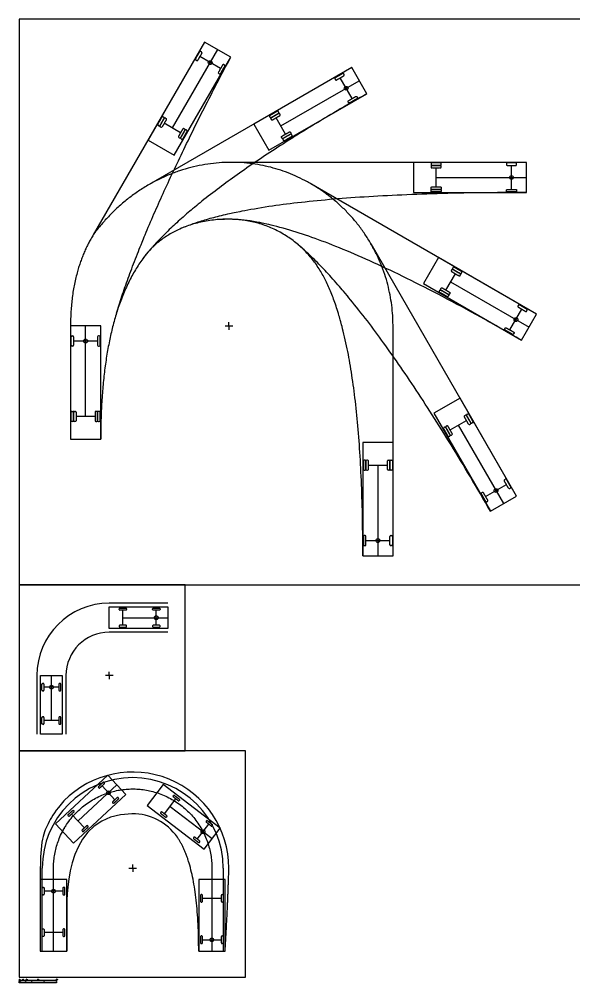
# Model space of a CAD drawing. Header units: millimetres. Extents: x 0.1 to 91.5, y -0.3 to 77.5.
# Drawn here: x 0.1 to 44.9, y -0.3 to 77.5 of the extents above; entities that cross this region are included whole.
import ezdxf

# ---------------------------------------------------------------- set-up
doc = ezdxf.new("R2010")
doc.units = ezdxf.units.MM
for name, color, linetype, true_color in [('AG-DETAIL-DIAGRAM', 7, 'Continuous', 0xccff66), ('AG-DIAGRAM', 7, 'Continuous', 0xfecc66), ('AG-LAYOUT', 7, 'Continuous', 0x66ccff), ('AG-TRANSPORT', 7, 'Continuous', 0x66ffcc), ('N-SYMB', 7, 'Continuous', 0x800040), ('X-VPRT', 6, 'Continuous', 0xff00ff)]:
    doc.layers.add(name, color=color, linetype=linetype, true_color=true_color)

msp = doc.modelspace()

# ---------------------------------------------------------------- linework, layer by layer
at = {"layer": 'AG-DETAIL-DIAGRAM'}
for points in [[(1.919, 2.207), (1.919, 8.925)], [(16.55, 8.925), (16.55, 2.207)]]:
    msp.add_lwpolyline(points, dxfattribs=at)
msp.add_arc((9.234, 8.925), 7.315, 0, 180, dxfattribs=at)
at = {"layer": 'AG-DIAGRAM'}
for p, q in [((26.93, 73.62), (10.382, 64.065)), ((41.065, 65.965), (17.011, 65.965)), ((41.868, 53.701), (23.64, 64.225)), ((40.258, 38.994), (28.493, 59.372))]:
    msp.add_line(p, q, dxfattribs=at)
for points in [[(15.045, 75.689), (6.05, 60.109)], [(12.078, 30.342), (7.338, 30.342)], [(12.078, 27.992), (7.338, 27.992)], [(1.488, 24.492), (1.488, 19.752)], [(3.838, 24.492), (3.838, 19.752)]]:
    msp.add_lwpolyline(points, dxfattribs=at)
for radius in [5.85, 3.5]:
    msp.add_arc((7.338, 24.492), radius, 90, 180, dxfattribs=at)
for points in [[(7.919, 53.767), (10.224, 61.403), (17.157, 74.47)], [(28.149, 71.508), (15.204, 64.183), (10.634, 58.895)], [(41.065, 63.526), (20.173, 63.526), (13.257, 60.669)], [(40.649, 51.589), (22.781, 61.905), (16.26, 61.335)], [(38.147, 37.775), (28.742, 54.065), (22.614, 59.3)], [(10.634, 58.895), (10.317, 58.527), (10.04, 58.17)]]:
    msp.add_open_spline(points, degree=2, dxfattribs=at)
msp.add_rational_spline([(2.834, 2.207), (2.834, 8.462), (2.834, 8.925), (2.834, 15.325), (9.234, 15.325), (15.634, 15.325), (15.634, 8.925), (15.634, 6.029), (15.634, 2.203)], [1, 1, 1, 0.707106781187, 1, 0.707106781187, 1, 1, 1], degree=2, knots=[0, 0, 0, 3.038573, 3.038573, 36.021173, 36.021173, 69.003773, 69.003773, 88.003773, 88.003773, 88.003773], dxfattribs=at)
at = {"layer": 'AG-LAYOUT'}
for p, q in [((16.706, 52.742), (17.316, 52.742)), ((7.643, 24.492), (7.033, 24.492)), ((1.919, 8.925), (1.919, 8.947)), ((8.929, 8.925), (9.539, 8.925))]:
    msp.add_line(p, q, dxfattribs=at)
for points in [[(17.011, 52.742), (17.011, 53.047)], [(4.209, 52.742), (4.209, 43.598)], [(17.011, 52.742), (17.011, 52.437)], [(7.338, 24.492), (7.338, 24.797)], [(7.338, 24.492), (7.338, 24.188)], [(1.767, 8.925), (1.767, 2.207)], [(9.234, 8.925), (9.234, 9.229)], [(9.234, 8.925), (9.234, 8.62)], [(3.901, 5.524), (3.901, 2.207)], [(14.567, 3.133), (14.567, 2.207)]]:
    msp.add_lwpolyline(points, dxfattribs=at)
for radius, start, end in [(7.77, 0, 135.63739), (4.39, 34.59907, 90.76418)]:
    msp.add_arc((9.234, 8.925), radius, start, end, dxfattribs=at)
for points, weights, knots in [([(30.27, 34.177), (30.27, 43.46), (30.27, 52.742), (30.27, 62.339), (21.153, 65.337), (12.037, 68.336), (6.05, 60.109)], [1, 1, 1, 0.810065506942, 1, 0.810065552226, 0.999999909432], [0, 0, 0, 30.909278, 30.909278, 85.41761, 85.41761, 139.925929, 139.925929, 139.925929]), ([(24.494, 57.032), (22.163, 61.099), (17.482, 61.355), (12.473, 61.611), (10.04, 58.17)], [1, 0.878623708257, 1, 0.878623708257, 1], [47.899765, 47.899765, 47.899765, 76.076604, 76.076604, 104.253443, 104.253443, 104.253443])]:
    msp.add_rational_spline(points, weights, degree=2, knots=knots, dxfattribs=at)
for points, degree in [([(6.05, 60.109), (4.209, 57.105), (4.209, 52.742)], 2), ([(10.04, 58.17), (6.648, 53.514), (6.648, 43.598)], 2), ([(27.831, 34.177), (27.831, 51.211), (24.494, 57.032)], 2), ([(9.176, 13.314), (3.901, 13.314), (3.901, 7.135), (3.901, 5.524)], 3), ([(14.567, 2.207), (14.567, 8.925), (12.848, 11.417)], 2), ([(16.701, 2.207), (16.917, 5.8), (17.004, 8.925)], 2)]:
    msp.add_open_spline(points, degree=degree, dxfattribs=at)
msp.add_open_spline([(3.679, 14.357), (2.99, 13.59), (2.431, 12.65), (1.832, 11.328), (1.778, 9.696), (1.767, 8.925)], degree=3, knots=[82.411876, 82.411876, 82.411876, 82.411876, 84.641087, 86.886327, 89.647672, 89.647672, 89.647672, 89.647672], dxfattribs=at)
at = {"layer": 'AG-TRANSPORT'}
for p, q in [((12.443, 68.745), (16.101, 75.08)), ((21.205, 68.906), (27.54, 72.564)), ((26.968, 71.116), (26, 72.792)), ((21.586, 68.246), (20.823, 69.567)), ((33.75, 63.983), (33.75, 65.508)), ((39.846, 63.778), (39.846, 65.713)), ((33.75, 64.746), (41.065, 64.746)), ((34.542, 55.642), (35.305, 56.963)), ((34.923, 56.303), (41.259, 52.645)), ((39.719, 52.417), (40.687, 54.093)), ((5.429, 45.427), (5.429, 52.742)), ((35.545, 44.72), (39.202, 38.385)), ((29.051, 41.492), (29.051, 34.177)), ((8.438, 29.167), (12.078, 29.167)), ((2.663, 20.852), (2.663, 24.492)), ((4.817, 12.741), (7.961, 15.65)), ((12.253, 13.92), (15.65, 11.311)), ((2.834, 3.715), (2.834, 7.998)), ((15.634, 6.491), (15.634, 2.207))]:
    msp.add_line(p, q, dxfattribs=at)
for points in [[(10.473, 67.77), (12.585, 66.551), (17.157, 74.47), (15.045, 75.689)], [(19.011, 69.048), (20.231, 66.936), (28.149, 71.508), (26.93, 73.62)], [(31.921, 65.965), (31.921, 63.526), (41.065, 63.526), (41.065, 65.965)], [(33.949, 58.273), (32.73, 56.161), (40.649, 51.589), (41.868, 53.701)], [(4.209, 43.598), (6.648, 43.598), (6.648, 52.742), (4.209, 52.742)], [(35.686, 46.913), (33.575, 45.694), (38.147, 37.775), (40.258, 38.994)], [(30.27, 43.321), (27.831, 43.321), (27.831, 34.177), (30.27, 34.177)], [(12.078, 28.287), (7.338, 28.287), (7.338, 30.047), (12.078, 30.047)], [(3.543, 24.492), (3.543, 19.752), (1.783, 19.752), (1.783, 24.492)], [(2.986, 12.5), (4.435, 10.934), (8.685, 14.867), (7.236, 16.433)], [(11.707, 15.685), (10.408, 13.993), (15, 10.465), (16.3, 12.157)], [(1.767, 2.207), (3.901, 2.207), (3.901, 7.998), (1.767, 7.998)], [(16.701, 7.998), (14.567, 7.998), (14.567, 2.207), (16.701, 2.207)]]:
    msp.add_lwpolyline(points, close=True, dxfattribs=at)
for points in [[(16.329, 73.54), (14.653, 74.508)], [(13.104, 68.363), (11.783, 69.126)], [(6.396, 51.523), (4.461, 51.523)], [(6.191, 45.427), (4.666, 45.427)], [(34.884, 44.339), (36.205, 45.101)], [(28.288, 41.492), (29.813, 41.492)], [(37.755, 38.957), (39.431, 39.925)], [(28.083, 35.396), (30.018, 35.396)], [(8.438, 28.557), (8.438, 29.167), (8.438, 29.778)], [(11.138, 28.557), (11.138, 29.167), (11.138, 29.778)], [(3.273, 23.552), (2.663, 23.552), (2.053, 23.552)], [(3.273, 20.852), (2.663, 20.852), (2.053, 20.852)], [(7.796, 14.458), (6.76, 15.578)], [(11.789, 13.316), (12.718, 14.525)], [(5.335, 12.181), (4.299, 13.301)], [(14.447, 11.273), (15.377, 12.483)], [(3.597, 7.068), (2.071, 7.068)], [(14.871, 6.491), (16.397, 6.491)], [(3.597, 3.715), (2.071, 3.715)], [(14.871, 3.138), (16.397, 3.138)]]:
    msp.add_lwpolyline(points, dxfattribs=at)
for centre in [(15.491, 74.024), (26.484, 71.954), (39.846, 64.746), (40.203, 53.255), (5.429, 51.523), (38.593, 39.441), (29.051, 35.396), (11.138, 29.167), (2.663, 23.552), (7.278, 15.018), (14.912, 11.878), (2.834, 7.068), (15.634, 3.138)]:
    msp.add_circle(centre, 0.152, dxfattribs=at)
for centre, radius, start, end in [((14.706, 74.872), 0.0683, 60, 150), ((14.765, 74.837), 0.0683, 330, 60), ((14.364, 74.28), 0.0683, 150, 240), ((14.424, 74.246), 0.0683, 240, 330), ((16.218, 73.21), 0.0683, 150, 240), ((16.559, 73.802), 0.0683, 60, 150), ((16.618, 73.767), 0.0683, 330, 60), ((16.277, 73.176), 0.0683, 240, 330), ((11.658, 69.592), 0.0683, 60, 150), ((11.717, 69.558), 0.0683, 330, 60), ((11.835, 69.49), 0.0683, 60, 150), ((11.894, 69.456), 0.0683, 330, 60), ((11.316, 69.001), 0.0683, 150, 240), ((11.376, 68.967), 0.0683, 240, 330), ((11.494, 68.898), 0.0683, 150, 240), ((11.553, 68.864), 0.0683, 240, 330), ((13.334, 68.625), 0.0683, 60, 150), ((13.393, 68.591), 0.0683, 330, 60), ((13.511, 68.522), 0.0683, 60, 150), ((13.57, 68.488), 0.0683, 330, 60), ((12.992, 68.033), 0.0683, 150, 240), ((13.052, 67.999), 0.0683, 240, 330), ((13.17, 67.931), 0.0683, 150, 240), ((13.229, 67.897), 0.0683, 240, 330), ((21.427, 67.838), 0.0683, 120, 210), ((21.461, 67.779), 0.0683, 210, 300), ((22.018, 68.18), 0.0683, 30, 120), ((22.053, 68.121), 0.0683, 300, 30), ((4.324, 51.865), 0.0683, 90, 180), ((4.393, 51.865), 0.0683, 0, 90), ((6.465, 51.865), 0.0683, 90, 180), ((6.533, 51.865), 0.0683, 0, 90), ((4.324, 51.182), 0.0683, 180, 270), ((4.393, 51.182), 0.0683, 270, 0), ((6.465, 51.182), 0.0683, 180, 270), ((6.533, 51.182), 0.0683, 270, 0), ((4.324, 45.769), 0.0683, 90, 180), ((4.393, 45.769), 0.0683, 0, 90), ((4.529, 45.769), 0.0683, 90, 180), ((4.597, 45.769), 0.0683, 0, 90), ((6.26, 45.769), 0.0683, 90, 180), ((6.328, 45.769), 0.0683, 0, 90), ((6.465, 45.769), 0.0683, 90, 180), ((6.533, 45.769), 0.0683, 0, 90), ((36.094, 45.431), 0.0683, 120, 210), ((36.153, 45.465), 0.0683, 30, 120), ((36.271, 45.534), 0.0683, 120, 210), ((36.33, 45.568), 0.0683, 30, 120), ((4.324, 45.086), 0.0683, 180, 270), ((4.393, 45.086), 0.0683, 270, 0), ((4.529, 45.086), 0.0683, 180, 270), ((4.597, 45.086), 0.0683, 270, 0), ((6.26, 45.086), 0.0683, 180, 270), ((6.328, 45.086), 0.0683, 270, 0), ((6.465, 45.086), 0.0683, 180, 270), ((6.533, 45.086), 0.0683, 270, 0), ((34.418, 44.464), 0.0683, 120, 210), ((34.477, 44.498), 0.0683, 30, 120), ((34.595, 44.566), 0.0683, 120, 210), ((34.654, 44.6), 0.0683, 30, 120), ((36.435, 44.84), 0.0683, 210, 300), ((36.494, 44.874), 0.0683, 300, 30), ((36.613, 44.942), 0.0683, 210, 300), ((36.672, 44.976), 0.0683, 300, 30), ((34.759, 43.872), 0.0683, 210, 300), ((34.818, 43.906), 0.0683, 300, 30), ((34.937, 43.975), 0.0683, 210, 300), ((34.996, 44.009), 0.0683, 300, 30), ((27.946, 41.834), 0.0683, 90, 180), ((28.015, 41.834), 0.0683, 360, 90), ((28.151, 41.834), 0.0683, 90, 180), ((28.219, 41.834), 0.0683, 360, 90), ((29.882, 41.834), 0.0683, 90, 180), ((29.95, 41.834), 0.0683, 0, 90), ((30.087, 41.834), 0.0683, 90, 180), ((30.155, 41.834), 0.0683, 0, 90), ((27.946, 41.151), 0.0683, 180, 270), ((28.015, 41.151), 0.0683, 270, 0), ((28.151, 41.151), 0.0683, 180, 270), ((28.219, 41.151), 0.0683, 270, 0), ((29.882, 41.151), 0.0683, 180, 270), ((29.95, 41.151), 0.0683, 270, 0), ((30.087, 41.151), 0.0683, 180, 270), ((30.155, 41.151), 0.0683, 270, 0), ((39.319, 40.254), 0.0683, 120, 210), ((39.378, 40.289), 0.0683, 30, 120), ((39.72, 39.697), 0.0683, 300, 30), ((37.466, 39.184), 0.0683, 120, 210), ((37.525, 39.218), 0.0683, 30, 120), ((39.661, 39.663), 0.0683, 210, 300), ((37.807, 38.593), 0.0683, 210, 300), ((37.866, 38.627), 0.0683, 300, 30), ((27.946, 35.738), 0.0683, 90, 180), ((27.946, 35.055), 0.0683, 180, 270), ((28.015, 35.738), 0.0683, 360, 90), ((28.015, 35.055), 0.0683, 270, 0), ((30.087, 35.738), 0.0683, 90, 180), ((30.087, 35.055), 0.0683, 180, 270), ((30.155, 35.738), 0.0683, 0, 90), ((30.155, 35.055), 0.0683, 270, 0), ((8.184, 29.879), 0.0508, 90, 180), ((8.184, 29.829), 0.0508, 180, 270), ((8.692, 29.879), 0.0508, 0, 90), ((8.692, 29.829), 0.0508, 270, 360), ((10.884, 29.879), 0.0508, 90, 180), ((10.884, 29.829), 0.0508, 180, 270), ((11.392, 29.879), 0.0508, 0, 90), ((11.392, 29.829), 0.0508, 270, 360), ((8.184, 28.506), 0.0508, 90, 180), ((8.184, 28.455), 0.0508, 180, 270), ((8.692, 28.506), 0.0508, 0, 90), ((8.692, 28.455), 0.0508, 270, 360), ((10.884, 28.506), 0.0508, 90, 180), ((10.884, 28.455), 0.0508, 180, 270), ((11.392, 28.506), 0.0508, 0, 90), ((11.392, 28.455), 0.0508, 270, 360), ((1.951, 23.806), 0.0508, 90, 180), ((2.002, 23.806), 0.0508, 0, 90), ((3.324, 23.806), 0.0508, 90, 180), ((3.375, 23.806), 0.0508, 0, 90), ((1.951, 23.298), 0.0508, 180, 270), ((2.002, 23.298), 0.0508, 270, 0), ((3.324, 23.298), 0.0508, 180, 270), ((3.375, 23.298), 0.0508, 270, 0), ((1.951, 21.106), 0.0508, 90, 180), ((2.002, 21.106), 0.0508, 0, 90), ((3.324, 21.106), 0.0508, 90, 180), ((3.375, 21.106), 0.0508, 0, 90), ((1.951, 20.598), 0.0508, 180, 270), ((2.002, 20.598), 0.0508, 270, 0), ((3.324, 20.598), 0.0508, 180, 270), ((3.375, 20.598), 0.0508, 270, 0), ((6.877, 15.825), 0.0508, 42.78097, 132.78097), ((6.912, 15.788), 0.0508, 312.78097, 42.78097), ((6.504, 15.48), 0.0508, 132.78097, 222.78097), ((6.539, 15.443), 0.0508, 222.78097, 312.78097), ((12.578, 14.761), 0.0508, 52.46948, 142.46948), ((7.644, 14.249), 0.0508, 132.78097, 222.78097), ((7.679, 14.211), 0.0508, 222.78097, 312.78097), ((8.017, 14.594), 0.0508, 42.78097, 132.78097), ((8.051, 14.556), 0.0508, 312.78097, 42.78097), ((12.547, 14.72), 0.0508, 142.46948, 232.46948), ((12.95, 14.411), 0.0508, 232.46948, 322.46948), ((12.981, 14.451), 0.0508, 322.46948, 52.46948), ((4.044, 13.203), 0.0508, 132.78097, 222.78097), ((4.416, 13.548), 0.0508, 42.78097, 132.78097), ((4.451, 13.511), 0.0508, 312.78097, 42.78097), ((11.525, 13.39), 0.0508, 142.46948, 232.46948), ((11.556, 13.43), 0.0508, 52.46948, 142.46948), ((4.078, 13.166), 0.0508, 222.78097, 312.78097), ((11.928, 13.08), 0.0508, 232.46948, 322.46948), ((11.959, 13.121), 0.0508, 322.46948, 52.46948), ((15.206, 12.678), 0.0508, 142.46948, 232.46948), ((15.237, 12.718), 0.0508, 52.46948, 142.46948), ((5.183, 11.971), 0.0508, 132.78097, 222.78097), ((5.218, 11.934), 0.0508, 222.78097, 312.78097), ((5.556, 12.316), 0.0508, 42.78097, 132.78097), ((5.591, 12.279), 0.0508, 312.78097, 42.78097), ((15.609, 12.368), 0.0508, 232.46948, 322.46948), ((15.64, 12.409), 0.0508, 322.46948, 52.46948), ((14.184, 11.347), 0.0508, 142.46948, 232.46948), ((14.215, 11.387), 0.0508, 52.46948, 142.46948), ((14.587, 11.038), 0.0508, 232.46948, 322.46948), ((14.618, 11.078), 0.0508, 322.46948, 52.46948), ((1.97, 7.322), 0.0508, 90, 180), ((2.021, 7.322), 0.0508, 0, 90), ((3.648, 7.322), 0.0508, 90, 180), ((3.699, 7.322), 0.0508, 0, 90), ((1.97, 6.814), 0.0508, 180, 270), ((2.021, 6.814), 0.0508, 270, 0), ((3.648, 6.814), 0.0508, 180, 270), ((3.699, 6.814), 0.0508, 270, 0), ((14.77, 6.745), 0.0508, 90, 180), ((14.77, 6.237), 0.0508, 180, 270), ((14.821, 6.745), 0.0508, 360, 90), ((14.821, 6.237), 0.0508, 270, 0), ((16.448, 6.745), 0.0508, 90, 180), ((16.448, 6.237), 0.0508, 180, 270), ((16.499, 6.745), 0.0508, 0, 90), ((16.499, 6.237), 0.0508, 270, 0), ((1.97, 3.969), 0.0508, 90, 180), ((2.021, 3.969), 0.0508, 0, 90), ((3.648, 3.969), 0.0508, 90, 180), ((3.699, 3.969), 0.0508, 0, 90), ((1.97, 3.461), 0.0508, 180, 270), ((2.021, 3.461), 0.0508, 270, 0), ((3.648, 3.461), 0.0508, 180, 270), ((3.699, 3.461), 0.0508, 270, 0), ((14.77, 3.392), 0.0508, 90, 180), ((14.821, 3.392), 0.0508, 360, 90), ((16.448, 3.392), 0.0508, 90, 180), ((16.499, 3.392), 0.0508, 0, 90), ((14.77, 2.884), 0.0508, 180, 270), ((14.821, 2.884), 0.0508, 270, 0), ((16.448, 2.884), 0.0508, 180, 270), ((16.499, 2.884), 0.0508, 270, 0)]:
    msp.add_arc(centre, radius, start, end, dxfattribs=at)
for points in [[(14.305, 74.314), (14.476, 74.61), (14.647, 74.906)], [(14.824, 74.803), (14.653, 74.508), (14.483, 74.212)], [(14.74, 74.931), (14.77, 74.914), (14.799, 74.897)], [(14.389, 74.187), (14.36, 74.204), (14.33, 74.221)], [(16.5, 73.836), (16.329, 73.54), (16.159, 73.244)], [(16.336, 73.142), (16.507, 73.438), (16.678, 73.733)], [(16.653, 73.827), (16.623, 73.844), (16.593, 73.861)], [(16.184, 73.151), (16.213, 73.134), (16.243, 73.117)], [(11.257, 69.035), (11.428, 69.331), (11.599, 69.626)], [(11.435, 68.933), (11.605, 69.228), (11.776, 69.524)], [(11.776, 69.524), (11.605, 69.228), (11.435, 68.933)], [(11.954, 69.422), (11.783, 69.126), (11.612, 68.83)], [(11.692, 69.651), (11.722, 69.634), (11.751, 69.617)], [(11.869, 69.549), (11.899, 69.532), (11.929, 69.515)], [(11.341, 68.908), (11.312, 68.925), (11.282, 68.942)], [(11.519, 68.805), (11.489, 68.822), (11.46, 68.839)], [(13.275, 68.659), (13.104, 68.363), (12.933, 68.067)], [(13.452, 68.556), (13.281, 68.261), (13.111, 67.965)], [(13.111, 67.965), (13.281, 68.261), (13.452, 68.556)], [(13.427, 68.65), (13.398, 68.667), (13.368, 68.684)], [(13.605, 68.547), (13.575, 68.564), (13.545, 68.581)], [(12.958, 67.974), (12.988, 67.957), (13.017, 67.94)], [(13.136, 67.872), (13.165, 67.855), (13.195, 67.838)], [(13.288, 67.863), (13.459, 68.158), (13.63, 68.454)], [(21.368, 67.804), (21.385, 67.775), (21.402, 67.745)], [(21.984, 68.239), (21.689, 68.068), (21.393, 67.898)], [(21.495, 67.72), (21.791, 67.891), (22.087, 68.062)], [(22.112, 68.155), (22.095, 68.184), (22.078, 68.214)], [(4.256, 51.182), (4.256, 51.523), (4.256, 51.865)], [(4.324, 51.933), (4.358, 51.933), (4.393, 51.933)], [(4.461, 51.865), (4.461, 51.523), (4.461, 51.182)], [(6.396, 51.865), (6.396, 51.523), (6.396, 51.182)], [(6.533, 51.933), (6.499, 51.933), (6.465, 51.933)], [(6.601, 51.182), (6.601, 51.523), (6.601, 51.865)], [(4.393, 51.113), (4.358, 51.113), (4.324, 51.113)], [(6.465, 51.113), (6.499, 51.113), (6.533, 51.113)], [(4.256, 45.086), (4.256, 45.427), (4.256, 45.769)], [(4.324, 45.837), (4.358, 45.837), (4.393, 45.837)], [(4.461, 45.086), (4.461, 45.427), (4.461, 45.769)], [(4.461, 45.769), (4.461, 45.427), (4.461, 45.086)], [(4.529, 45.837), (4.563, 45.837), (4.597, 45.837)], [(4.666, 45.769), (4.666, 45.427), (4.666, 45.086)], [(6.191, 45.769), (6.191, 45.427), (6.191, 45.086)], [(6.328, 45.837), (6.294, 45.837), (6.26, 45.837)], [(6.396, 45.769), (6.396, 45.427), (6.396, 45.086)], [(6.396, 45.086), (6.396, 45.427), (6.396, 45.769)], [(6.533, 45.837), (6.499, 45.837), (6.465, 45.837)], [(6.601, 45.086), (6.601, 45.427), (6.601, 45.769)], [(36.376, 44.806), (36.205, 45.101), (36.035, 45.397)], [(36.06, 45.49), (36.089, 45.507), (36.119, 45.525)], [(36.212, 45.5), (36.383, 45.204), (36.554, 44.908)], [(36.554, 44.908), (36.383, 45.204), (36.212, 45.5)], [(36.237, 45.593), (36.267, 45.61), (36.296, 45.627)], [(36.389, 45.602), (36.56, 45.306), (36.731, 45.011)], [(4.393, 45.017), (4.358, 45.017), (4.324, 45.017)], [(4.597, 45.017), (4.563, 45.017), (4.529, 45.017)], [(6.26, 45.017), (6.294, 45.017), (6.328, 45.017)], [(6.465, 45.017), (6.499, 45.017), (6.533, 45.017)], [(34.359, 44.429), (34.529, 44.134), (34.7, 43.838)], [(34.443, 44.557), (34.413, 44.54), (34.384, 44.523)], [(34.877, 43.94), (34.707, 44.236), (34.536, 44.532)], [(34.536, 44.532), (34.707, 44.236), (34.877, 43.94)], [(34.62, 44.659), (34.591, 44.642), (34.561, 44.625)], [(35.055, 44.043), (34.884, 44.339), (34.713, 44.634)], [(36.529, 44.815), (36.499, 44.798), (36.469, 44.781)], [(36.706, 44.917), (36.676, 44.9), (36.647, 44.883)], [(34.793, 43.813), (34.823, 43.83), (34.852, 43.847)], [(34.971, 43.915), (35, 43.933), (35.03, 43.95)], [(27.878, 41.834), (27.878, 41.492), (27.878, 41.151)], [(28.015, 41.902), (27.98, 41.902), (27.946, 41.902)], [(28.083, 41.151), (28.083, 41.492), (28.083, 41.834)], [(28.083, 41.834), (28.083, 41.492), (28.083, 41.151)], [(28.219, 41.902), (28.185, 41.902), (28.151, 41.902)], [(28.288, 41.151), (28.288, 41.492), (28.288, 41.834)], [(29.813, 41.151), (29.813, 41.492), (29.813, 41.834)], [(29.882, 41.902), (29.916, 41.902), (29.95, 41.902)], [(30.018, 41.834), (30.018, 41.492), (30.018, 41.151)], [(30.018, 41.151), (30.018, 41.492), (30.018, 41.834)], [(30.087, 41.902), (30.121, 41.902), (30.155, 41.902)], [(30.223, 41.834), (30.223, 41.492), (30.223, 41.151)], [(27.946, 41.083), (27.98, 41.083), (28.015, 41.083)], [(28.151, 41.083), (28.185, 41.083), (28.219, 41.083)], [(29.95, 41.083), (29.916, 41.083), (29.882, 41.083)], [(30.155, 41.083), (30.121, 41.083), (30.087, 41.083)], [(39.602, 39.629), (39.431, 39.925), (39.26, 40.22)], [(39.285, 40.314), (39.315, 40.331), (39.344, 40.348)], [(39.437, 40.323), (39.608, 40.027), (39.779, 39.731)], [(37.407, 39.15), (37.577, 38.854), (37.748, 38.559)], [(37.491, 39.278), (37.461, 39.261), (37.432, 39.243)], [(37.925, 38.661), (37.755, 38.957), (37.584, 39.253)], [(39.754, 39.638), (39.724, 39.621), (39.695, 39.604)], [(37.841, 38.534), (37.871, 38.551), (37.9, 38.568)], [(27.878, 35.738), (27.878, 35.396), (27.878, 35.055)], [(28.015, 35.806), (27.98, 35.806), (27.946, 35.806)], [(28.083, 35.055), (28.083, 35.396), (28.083, 35.738)], [(30.018, 35.055), (30.018, 35.396), (30.018, 35.738)], [(30.087, 35.806), (30.121, 35.806), (30.155, 35.806)], [(30.223, 35.738), (30.223, 35.396), (30.223, 35.055)], [(27.946, 34.987), (27.98, 34.987), (28.015, 34.987)], [(30.155, 34.987), (30.121, 34.987), (30.087, 34.987)], [(8.133, 29.829), (8.133, 29.854), (8.133, 29.879)], [(8.184, 29.93), (8.438, 29.93), (8.692, 29.93)], [(8.692, 29.778), (8.438, 29.778), (8.184, 29.778)], [(8.743, 29.879), (8.743, 29.854), (8.743, 29.829)], [(10.833, 29.829), (10.833, 29.854), (10.833, 29.879)], [(10.884, 29.93), (11.138, 29.93), (11.392, 29.93)], [(11.392, 29.778), (11.138, 29.778), (10.884, 29.778)], [(11.443, 29.879), (11.443, 29.854), (11.443, 29.829)], [(8.133, 28.506), (8.133, 28.481), (8.133, 28.455)], [(8.692, 28.557), (8.438, 28.557), (8.184, 28.557)], [(8.184, 28.405), (8.438, 28.405), (8.692, 28.405)], [(8.743, 28.455), (8.743, 28.481), (8.743, 28.506)], [(10.833, 28.506), (10.833, 28.481), (10.833, 28.455)], [(11.392, 28.557), (11.138, 28.557), (10.884, 28.557)], [(10.884, 28.405), (11.138, 28.405), (11.392, 28.405)], [(11.443, 28.455), (11.443, 28.481), (11.443, 28.506)], [(1.9, 23.298), (1.9, 23.552), (1.9, 23.806)], [(1.951, 23.857), (1.976, 23.857), (2.002, 23.857)], [(2.053, 23.806), (2.053, 23.552), (2.053, 23.298)], [(3.273, 23.806), (3.273, 23.552), (3.273, 23.298)], [(3.375, 23.857), (3.35, 23.857), (3.324, 23.857)], [(3.426, 23.298), (3.426, 23.552), (3.426, 23.806)], [(2.002, 23.248), (1.976, 23.248), (1.951, 23.248)], [(3.324, 23.248), (3.35, 23.248), (3.375, 23.248)], [(1.9, 20.598), (1.9, 20.852), (1.9, 21.106)], [(1.951, 21.157), (1.976, 21.157), (2.002, 21.157)], [(2.053, 21.106), (2.053, 20.852), (2.053, 20.598)], [(3.273, 21.106), (3.273, 20.852), (3.273, 20.598)], [(3.375, 21.157), (3.35, 21.157), (3.324, 21.157)], [(3.426, 20.598), (3.426, 20.852), (3.426, 21.106)], [(2.002, 20.548), (1.976, 20.548), (1.951, 20.548)], [(3.324, 20.548), (3.35, 20.548), (3.375, 20.548)], [(6.47, 15.517), (6.656, 15.69), (6.843, 15.862)], [(6.946, 15.751), (6.76, 15.578), (6.573, 15.406)], [(6.914, 15.86), (6.932, 15.841), (6.949, 15.822)], [(6.502, 15.408), (6.484, 15.427), (6.467, 15.446)], [(12.609, 14.801), (12.811, 14.646), (13.012, 14.491)], [(7.607, 14.214), (7.624, 14.195), (7.641, 14.177)], [(7.982, 14.631), (7.796, 14.458), (7.61, 14.286)], [(7.713, 14.174), (7.899, 14.347), (8.086, 14.519)], [(8.089, 14.591), (8.071, 14.61), (8.054, 14.628)], [(12.507, 14.751), (12.523, 14.771), (12.538, 14.792)], [(12.919, 14.371), (12.718, 14.525), (12.516, 14.68)], [(13.022, 14.42), (13.006, 14.4), (12.991, 14.38)], [(4.009, 13.24), (4.195, 13.413), (4.382, 13.585)], [(4.485, 13.473), (4.299, 13.301), (4.113, 13.128)], [(4.454, 13.582), (4.471, 13.564), (4.488, 13.545)], [(11.516, 13.461), (11.5, 13.441), (11.485, 13.421)], [(11.494, 13.349), (11.696, 13.195), (11.897, 13.04)], [(11.99, 13.161), (11.789, 13.316), (11.587, 13.47)], [(4.041, 13.131), (4.024, 13.15), (4.006, 13.168)], [(11.968, 13.049), (11.984, 13.069), (11.999, 13.09)], [(15.166, 12.709), (15.181, 12.729), (15.197, 12.749)], [(15.578, 12.328), (15.377, 12.483), (15.175, 12.638)], [(15.268, 12.758), (15.47, 12.604), (15.671, 12.449)], [(5.146, 11.937), (5.163, 11.918), (5.18, 11.9)], [(5.522, 12.354), (5.335, 12.181), (5.149, 12.009)], [(5.252, 11.897), (5.439, 12.069), (5.625, 12.242)], [(5.628, 12.314), (5.611, 12.332), (5.593, 12.351)], [(15.68, 12.378), (15.665, 12.358), (15.649, 12.337)], [(14.175, 11.418), (14.159, 11.398), (14.144, 11.378)], [(14.153, 11.307), (14.355, 11.152), (14.556, 10.997)], [(14.649, 11.118), (14.447, 11.273), (14.246, 11.428)], [(14.627, 11.007), (14.643, 11.027), (14.658, 11.047)], [(1.919, 6.814), (1.919, 7.068), (1.919, 7.322)], [(1.97, 7.373), (1.995, 7.373), (2.021, 7.373)], [(2.071, 7.322), (2.071, 7.068), (2.071, 6.814)], [(3.597, 7.322), (3.597, 7.068), (3.597, 6.814)], [(3.699, 7.373), (3.673, 7.373), (3.648, 7.373)], [(3.749, 6.814), (3.749, 7.068), (3.749, 7.322)], [(2.021, 6.763), (1.995, 6.763), (1.97, 6.763)], [(3.648, 6.763), (3.673, 6.763), (3.699, 6.763)], [(14.719, 6.745), (14.719, 6.491), (14.719, 6.237)], [(14.821, 6.795), (14.795, 6.795), (14.77, 6.795)], [(14.871, 6.237), (14.871, 6.491), (14.871, 6.745)], [(16.397, 6.237), (16.397, 6.491), (16.397, 6.745)], [(16.448, 6.795), (16.473, 6.795), (16.499, 6.795)], [(16.549, 6.745), (16.549, 6.491), (16.549, 6.237)], [(14.77, 6.186), (14.795, 6.186), (14.821, 6.186)], [(16.499, 6.186), (16.473, 6.186), (16.448, 6.186)], [(1.919, 3.461), (1.919, 3.715), (1.919, 3.969)], [(1.97, 4.02), (1.995, 4.02), (2.021, 4.02)], [(2.071, 3.969), (2.071, 3.715), (2.071, 3.461)], [(3.597, 3.969), (3.597, 3.715), (3.597, 3.461)], [(3.699, 4.02), (3.673, 4.02), (3.648, 4.02)], [(3.749, 3.461), (3.749, 3.715), (3.749, 3.969)], [(2.021, 3.41), (1.995, 3.41), (1.97, 3.41)], [(3.648, 3.41), (3.673, 3.41), (3.699, 3.41)], [(14.719, 3.392), (14.719, 3.138), (14.719, 2.884)], [(14.821, 3.443), (14.795, 3.443), (14.77, 3.443)], [(14.871, 2.884), (14.871, 3.138), (14.871, 3.392)], [(16.397, 2.884), (16.397, 3.138), (16.397, 3.392)], [(16.448, 3.443), (16.473, 3.443), (16.499, 3.443)], [(16.549, 3.392), (16.549, 3.138), (16.549, 2.884)], [(14.77, 2.833), (14.795, 2.833), (14.821, 2.833)], [(16.499, 2.833), (16.473, 2.833), (16.448, 2.833)]]:
    msp.add_open_spline(points, degree=2, dxfattribs=at)
for points in [[(25.577, 72.706), (25.543, 72.765), (25.602, 72.799), (25.898, 72.97), (26.193, 73.14), (26.253, 73.175), (26.287, 73.115), (26.304, 73.086), (26.321, 73.056), (26.355, 72.997), (26.296, 72.963), (26, 72.792), (25.705, 72.622), (25.645, 72.587), (25.611, 72.647), (25.594, 72.676), (25.577, 72.706)], [(26.681, 70.793), (26.715, 70.734), (26.775, 70.768), (27.07, 70.939), (27.366, 71.11), (27.425, 71.144), (27.391, 71.203), (27.374, 71.232), (27.357, 71.262), (27.323, 71.321), (27.264, 71.287), (26.968, 71.116), (26.672, 70.946), (26.613, 70.911), (26.647, 70.852), (26.664, 70.823), (26.681, 70.793)], [(20.298, 69.658), (20.264, 69.717), (20.323, 69.751), (20.618, 69.922), (20.914, 70.092), (20.973, 70.127), (21.007, 70.067), (21.025, 70.038), (21.042, 70.008), (21.076, 69.949), (21.017, 69.915), (20.721, 69.744), (20.425, 69.574), (20.366, 69.539), (20.332, 69.599), (20.315, 69.628), (20.298, 69.658)], [(20.4, 69.48), (20.366, 69.539), (20.425, 69.574), (20.721, 69.744), (21.017, 69.915), (21.076, 69.949), (21.11, 69.89), (21.127, 69.861), (21.144, 69.831), (21.178, 69.772), (21.119, 69.738), (20.823, 69.567), (20.528, 69.396), (20.469, 69.362), (20.434, 69.421), (20.417, 69.451), (20.4, 69.48)], [(21.3, 67.923), (21.334, 67.863), (21.393, 67.898), (21.689, 68.068), (21.984, 68.239), (22.043, 68.273), (22.009, 68.332), (21.992, 68.362), (21.975, 68.391), (21.941, 68.451), (21.882, 68.416), (21.586, 68.246), (21.29, 68.075), (21.231, 68.041), (21.265, 67.982), (21.283, 67.952), (21.3, 67.923)], [(33.34, 65.85), (33.34, 65.918), (33.408, 65.918), (33.75, 65.918), (34.091, 65.918), (34.159, 65.918), (34.159, 65.85), (34.159, 65.816), (34.159, 65.782), (34.159, 65.713), (34.091, 65.713), (33.75, 65.713), (33.408, 65.713), (33.34, 65.713), (33.34, 65.782), (33.34, 65.816), (33.34, 65.85)], [(33.34, 65.645), (33.34, 65.713), (33.408, 65.713), (33.75, 65.713), (34.091, 65.713), (34.159, 65.713), (34.159, 65.645), (34.159, 65.611), (34.159, 65.577), (34.159, 65.508), (34.091, 65.508), (33.75, 65.508), (33.408, 65.508), (33.34, 65.508), (33.34, 65.577), (33.34, 65.611), (33.34, 65.645)], [(39.436, 65.85), (39.436, 65.918), (39.504, 65.918), (39.846, 65.918), (40.187, 65.918), (40.255, 65.918), (40.255, 65.85), (40.255, 65.816), (40.255, 65.782), (40.255, 65.713), (40.187, 65.713), (39.846, 65.713), (39.504, 65.713), (39.436, 65.713), (39.436, 65.782), (39.436, 65.816), (39.436, 65.85)], [(33.34, 63.846), (33.34, 63.778), (33.408, 63.778), (33.75, 63.778), (34.091, 63.778), (34.159, 63.778), (34.159, 63.846), (34.159, 63.88), (34.159, 63.915), (34.159, 63.983), (34.091, 63.983), (33.75, 63.983), (33.408, 63.983), (33.34, 63.983), (33.34, 63.915), (33.34, 63.88), (33.34, 63.846)], [(33.34, 63.641), (33.34, 63.573), (33.408, 63.573), (33.75, 63.573), (34.091, 63.573), (34.159, 63.573), (34.159, 63.641), (34.159, 63.676), (34.159, 63.71), (34.159, 63.778), (34.091, 63.778), (33.75, 63.778), (33.408, 63.778), (33.34, 63.778), (33.34, 63.71), (33.34, 63.676), (33.34, 63.641)], [(39.436, 63.641), (39.436, 63.573), (39.504, 63.573), (39.846, 63.573), (40.187, 63.573), (40.255, 63.573), (40.255, 63.641), (40.255, 63.676), (40.255, 63.71), (40.255, 63.778), (40.187, 63.778), (39.846, 63.778), (39.504, 63.778), (39.436, 63.778), (39.436, 63.71), (39.436, 63.676), (39.436, 63.641)], [(35.018, 57.286), (35.052, 57.346), (35.112, 57.311), (35.407, 57.141), (35.703, 56.97), (35.762, 56.936), (35.728, 56.877), (35.711, 56.847), (35.694, 56.818), (35.66, 56.758), (35.6, 56.793), (35.305, 56.963), (35.009, 57.134), (34.95, 57.168), (34.984, 57.227), (35.001, 57.257), (35.018, 57.286)], [(35.121, 57.464), (35.155, 57.523), (35.214, 57.489), (35.51, 57.318), (35.805, 57.147), (35.865, 57.113), (35.83, 57.054), (35.813, 57.025), (35.796, 56.995), (35.762, 56.936), (35.703, 56.97), (35.407, 57.141), (35.112, 57.311), (35.052, 57.346), (35.087, 57.405), (35.104, 57.434), (35.121, 57.464)], [(34.016, 55.551), (33.982, 55.492), (34.041, 55.458), (34.337, 55.287), (34.633, 55.117), (34.692, 55.082), (34.726, 55.142), (34.743, 55.171), (34.76, 55.201), (34.794, 55.26), (34.735, 55.294), (34.44, 55.465), (34.144, 55.635), (34.085, 55.67), (34.051, 55.61), (34.034, 55.581), (34.016, 55.551)], [(34.119, 55.729), (34.085, 55.67), (34.144, 55.635), (34.44, 55.465), (34.735, 55.294), (34.794, 55.26), (34.829, 55.319), (34.846, 55.349), (34.863, 55.378), (34.897, 55.437), (34.838, 55.471), (34.542, 55.642), (34.246, 55.813), (34.187, 55.847), (34.153, 55.788), (34.136, 55.758), (34.119, 55.729)], [(40.4, 54.416), (40.434, 54.475), (40.493, 54.441), (40.789, 54.27), (41.085, 54.099), (41.144, 54.065), (41.11, 54.006), (41.093, 53.977), (41.076, 53.947), (41.041, 53.888), (40.982, 53.922), (40.687, 54.093), (40.391, 54.263), (40.332, 54.298), (40.366, 54.357), (40.383, 54.386), (40.4, 54.416)], [(39.296, 52.503), (39.262, 52.444), (39.321, 52.41), (39.616, 52.239), (39.912, 52.069), (39.971, 52.034), (40.005, 52.094), (40.022, 52.123), (40.04, 52.153), (40.074, 52.212), (40.015, 52.246), (39.719, 52.417), (39.423, 52.587), (39.364, 52.622), (39.33, 52.562), (39.313, 52.533), (39.296, 52.503)]]:
    msp.add_rational_spline(points, [1, 0.707106781187, 1, 1, 1, 0.707106781187, 1, 1, 1, 0.707106781187, 1, 1, 1, 0.707106781187, 1, 1, 1], degree=2, knots=[0, 0, 0, 0.261799, 0.261799, 1.095133, 1.095133, 1.356932, 1.356932, 1.523599, 1.523599, 1.785398, 1.785398, 2.618731, 2.618731, 2.880531, 2.880531, 3.047198, 3.047198, 3.047198], dxfattribs=at)
at = {"layer": 'N-SYMB'}
for points in [[(0.066, -0.158), (0.066, -0.12), (0.371, -0.12), (0.371, -0.158)], [(0.066, -0.335), (0.066, -0.297), (0.316, -0.297), (0.316, -0.335)], [(0.316, -0.335), (0.316, -0.297), (0.566, -0.297), (0.566, -0.335)], [(0.371, -0.158), (0.371, -0.12), (0.676, -0.12), (0.676, -0.158)], [(0.545, -0.274), (0.545, -0.267), (0.552, -0.267), (0.552, -0.274)], [(0.566, -0.335), (0.566, -0.297), (1.066, -0.297), (1.066, -0.335)], [(0.676, -0.158), (0.676, -0.12), (1.59, -0.12), (1.59, -0.158)], [(1.066, -0.335), (1.066, -0.297), (2.066, -0.297), (2.066, -0.335)], [(1.59, -0.158), (1.59, -0.12), (3.114, -0.12), (3.114, -0.158)], [(2.066, -0.335), (2.066, -0.297), (3.066, -0.297), (3.066, -0.335)]]:
    msp.add_lwpolyline(points, close=True, dxfattribs=at)
for points in [[(0.11, -0.053), (0.11, -0.046), (0.117, -0.046), (0.117, -0.052)], [(0.113, -0.053), (0.11, -0.053)], [(0.111, -0.063), (0.11, -0.06)], [(0.126, -0.273), (0.126, -0.236), (0.132, -0.236), (0.132, -0.242)], [(0.132, -0.254), (0.132, -0.273), (0.126, -0.273)], [(0.154, -0.252), (0.154, -0.273), (0.148, -0.273), (0.148, -0.249)], [(0.175, -0.248), (0.175, -0.273), (0.169, -0.273), (0.169, -0.25)], [(0.354, -0.065), (0.354, -0.059)], [(0.372, -0.097), (0.366, -0.097), (0.366, -0.058)], [(0.368, -0.046), (0.372, -0.046), (0.372, -0.097)], [(0.389, -0.053), (0.389, -0.046), (0.396, -0.046), (0.396, -0.052)], [(0.392, -0.053), (0.389, -0.053)], [(0.39, -0.063), (0.389, -0.06)], [(0.561, -0.261), (0.567, -0.26)], [(0.568, -0.251), (0.562, -0.25), (0.566, -0.224), (0.591, -0.224), (0.591, -0.23), (0.572, -0.23), (0.569, -0.244)], [(0.686, -0.091), (0.686, -0.097), (0.653, -0.097)], [(0.66, -0.062), (0.654, -0.061)], [(0.662, -0.091), (0.686, -0.091)], [(0.695, -0.063), (0.693, -0.06)], [(0.694, -0.053), (0.694, -0.046), (0.701, -0.046), (0.701, -0.052)], [(0.697, -0.053), (0.694, -0.053)], [(1.061, -0.242), (1.061, -0.236)], [(1.079, -0.274), (1.073, -0.274), (1.073, -0.235)], [(1.075, -0.223), (1.079, -0.223), (1.079, -0.274)], [(1.568, -0.084), (1.575, -0.083)], [(1.575, -0.074), (1.569, -0.073), (1.574, -0.047), (1.599, -0.047), (1.599, -0.053), (1.579, -0.053), (1.576, -0.067)], [(1.608, -0.053), (1.608, -0.046), (1.615, -0.046), (1.615, -0.052)], [(1.611, -0.053), (1.608, -0.053)], [(1.609, -0.063), (1.608, -0.06)], [(2.084, -0.268), (2.084, -0.274), (2.051, -0.274)], [(2.058, -0.239), (2.052, -0.238)], [(2.059, -0.268), (2.084, -0.268)], [(3.051, -0.261), (3.057, -0.26)], [(3.058, -0.238), (3.052, -0.237)], [(3.063, -0.25), (3.064, -0.245)], [(3.077, -0.065), (3.077, -0.059)], [(3.096, -0.097), (3.09, -0.097), (3.09, -0.058)], [(3.092, -0.046), (3.096, -0.046), (3.096, -0.097)], [(3.153, -0.063), (3.151, -0.06)], [(3.152, -0.053), (3.152, -0.046), (3.158, -0.046), (3.158, -0.052)], [(3.155, -0.053), (3.152, -0.053)]]:
    msp.add_lwpolyline(points, dxfattribs=at)
for points in [[(0.066, -0.248), (0.066, -0.242), (0.067, -0.237), (0.068, -0.234)], [(0.071, -0.268), (0.068, -0.264), (0.066, -0.258), (0.066, -0.248)], [(0.068, -0.234), (0.069, -0.23), (0.071, -0.227), (0.073, -0.225)], [(0.07, -0.072), (0.07, -0.066), (0.071, -0.062), (0.072, -0.058)], [(0.075, -0.093), (0.072, -0.088), (0.07, -0.082), (0.07, -0.072)], [(0.082, -0.273), (0.078, -0.273), (0.074, -0.272), (0.071, -0.268)], [(0.072, -0.058), (0.073, -0.054), (0.075, -0.052), (0.077, -0.049)], [(0.076, -0.231), (0.074, -0.234), (0.072, -0.24), (0.072, -0.248)], [(0.072, -0.248), (0.072, -0.256), (0.073, -0.262), (0.075, -0.264)], [(0.073, -0.225), (0.076, -0.224), (0.079, -0.222), (0.082, -0.222)], [(0.086, -0.097), (0.081, -0.097), (0.078, -0.096), (0.075, -0.093)], [(0.075, -0.264), (0.077, -0.267), (0.08, -0.269), (0.082, -0.269)], [(0.08, -0.055), (0.077, -0.058), (0.076, -0.064), (0.076, -0.072)], [(0.076, -0.072), (0.076, -0.081), (0.077, -0.086), (0.079, -0.089)], [(0.082, -0.227), (0.08, -0.227), (0.077, -0.229), (0.076, -0.231)], [(0.077, -0.049), (0.08, -0.048), (0.083, -0.046), (0.086, -0.046)], [(0.079, -0.089), (0.081, -0.091), (0.083, -0.093), (0.086, -0.093)], [(0.086, -0.052), (0.083, -0.052), (0.081, -0.053), (0.08, -0.055)], [(0.082, -0.222), (0.085, -0.222), (0.087, -0.223), (0.09, -0.224)], [(0.09, -0.232), (0.088, -0.229), (0.085, -0.227), (0.082, -0.227)], [(0.082, -0.269), (0.085, -0.269), (0.088, -0.267), (0.09, -0.264)], [(0.092, -0.271), (0.089, -0.273), (0.086, -0.273), (0.082, -0.273)], [(0.086, -0.046), (0.089, -0.046), (0.091, -0.047), (0.093, -0.048)], [(0.093, -0.056), (0.092, -0.053), (0.089, -0.052), (0.086, -0.052)], [(0.086, -0.093), (0.089, -0.093), (0.092, -0.091), (0.093, -0.089)], [(0.096, -0.095), (0.093, -0.097), (0.09, -0.097), (0.086, -0.097)], [(0.09, -0.224), (0.092, -0.225), (0.093, -0.227), (0.095, -0.229)], [(0.093, -0.248), (0.093, -0.24), (0.091, -0.234), (0.09, -0.232)], [(0.09, -0.264), (0.091, -0.262), (0.093, -0.256), (0.093, -0.248)], [(0.097, -0.262), (0.096, -0.266), (0.094, -0.269), (0.092, -0.271)], [(0.093, -0.048), (0.096, -0.049), (0.097, -0.051), (0.099, -0.053)], [(0.096, -0.072), (0.096, -0.064), (0.095, -0.059), (0.093, -0.056)], [(0.093, -0.089), (0.095, -0.086), (0.096, -0.081), (0.096, -0.072)], [(0.095, -0.229), (0.096, -0.231), (0.097, -0.233), (0.098, -0.236)], [(0.101, -0.087), (0.1, -0.09), (0.098, -0.093), (0.096, -0.095)], [(0.099, -0.248), (0.099, -0.254), (0.098, -0.259), (0.097, -0.262)], [(0.098, -0.236), (0.098, -0.239), (0.099, -0.243), (0.099, -0.248)], [(0.099, -0.053), (0.1, -0.055), (0.101, -0.057), (0.102, -0.06)], [(0.103, -0.072), (0.103, -0.078), (0.102, -0.083), (0.101, -0.087)], [(0.102, -0.06), (0.102, -0.063), (0.103, -0.067), (0.103, -0.072)], [(0.11, -0.06), (0.111, -0.06), (0.112, -0.059), (0.112, -0.058)], [(0.116, -0.059), (0.115, -0.06), (0.113, -0.062), (0.111, -0.063)], [(0.112, -0.058), (0.113, -0.057), (0.113, -0.055), (0.113, -0.053)], [(0.117, -0.052), (0.117, -0.055), (0.117, -0.057), (0.116, -0.059)], [(0.132, -0.242), (0.133, -0.24), (0.134, -0.238), (0.136, -0.237)], [(0.133, -0.246), (0.133, -0.248), (0.132, -0.251), (0.132, -0.254)], [(0.137, -0.242), (0.135, -0.243), (0.134, -0.245), (0.133, -0.246)], [(0.136, -0.237), (0.138, -0.236), (0.14, -0.236), (0.143, -0.236)], [(0.141, -0.241), (0.14, -0.241), (0.138, -0.241), (0.137, -0.242)], [(0.146, -0.243), (0.145, -0.242), (0.144, -0.241), (0.141, -0.241)], [(0.143, -0.236), (0.145, -0.236), (0.148, -0.236), (0.149, -0.237)], [(0.148, -0.249), (0.148, -0.246), (0.147, -0.244), (0.146, -0.243)], [(0.149, -0.237), (0.151, -0.239), (0.152, -0.24), (0.153, -0.242)], [(0.153, -0.242), (0.156, -0.238), (0.159, -0.236), (0.164, -0.236)], [(0.156, -0.243), (0.155, -0.245), (0.154, -0.248), (0.154, -0.252)], [(0.163, -0.241), (0.16, -0.241), (0.158, -0.242), (0.156, -0.243)], [(0.166, -0.242), (0.165, -0.241), (0.164, -0.241), (0.163, -0.241)], [(0.164, -0.236), (0.168, -0.236), (0.171, -0.237), (0.172, -0.239)], [(0.169, -0.245), (0.168, -0.243), (0.168, -0.242), (0.166, -0.242)], [(0.169, -0.25), (0.169, -0.247), (0.169, -0.246), (0.169, -0.245)], [(0.172, -0.239), (0.175, -0.241), (0.175, -0.244), (0.175, -0.248)], [(0.354, -0.059), (0.357, -0.058), (0.36, -0.056), (0.363, -0.053)], [(0.36, -0.062), (0.358, -0.063), (0.356, -0.065), (0.354, -0.065)], [(0.366, -0.058), (0.365, -0.059), (0.362, -0.061), (0.36, -0.062)], [(0.363, -0.053), (0.365, -0.051), (0.367, -0.049), (0.368, -0.046)], [(0.389, -0.06), (0.39, -0.06), (0.391, -0.059), (0.391, -0.058)], [(0.395, -0.059), (0.394, -0.06), (0.392, -0.062), (0.39, -0.063)], [(0.391, -0.058), (0.392, -0.057), (0.392, -0.055), (0.392, -0.053)], [(0.396, -0.052), (0.396, -0.055), (0.396, -0.057), (0.395, -0.059)], [(0.565, -0.271), (0.563, -0.268), (0.561, -0.265), (0.561, -0.261)], [(0.577, -0.274), (0.572, -0.274), (0.569, -0.273), (0.565, -0.271)], [(0.567, -0.26), (0.568, -0.263), (0.569, -0.266), (0.57, -0.267)], [(0.571, -0.248), (0.57, -0.248), (0.569, -0.25), (0.568, -0.251)], [(0.569, -0.244), (0.572, -0.242), (0.575, -0.241), (0.578, -0.241)], [(0.57, -0.267), (0.572, -0.269), (0.574, -0.27), (0.577, -0.27)], [(0.577, -0.246), (0.575, -0.246), (0.573, -0.247), (0.571, -0.248)], [(0.584, -0.249), (0.582, -0.247), (0.58, -0.246), (0.577, -0.246)], [(0.577, -0.27), (0.58, -0.27), (0.582, -0.269), (0.584, -0.266)], [(0.59, -0.269), (0.587, -0.273), (0.582, -0.274), (0.577, -0.274)], [(0.578, -0.241), (0.583, -0.241), (0.586, -0.242), (0.589, -0.245)], [(0.587, -0.257), (0.587, -0.254), (0.586, -0.251), (0.584, -0.249)], [(0.584, -0.266), (0.586, -0.264), (0.587, -0.261), (0.587, -0.257)], [(0.589, -0.245), (0.592, -0.248), (0.594, -0.252), (0.594, -0.257)], [(0.594, -0.257), (0.594, -0.261), (0.593, -0.265), (0.59, -0.269)], [(0.653, -0.097), (0.653, -0.096), (0.653, -0.094), (0.654, -0.093)], [(0.654, -0.061), (0.655, -0.056), (0.656, -0.053), (0.659, -0.05)], [(0.654, -0.093), (0.655, -0.09), (0.656, -0.088), (0.658, -0.086)], [(0.658, -0.086), (0.66, -0.084), (0.662, -0.081), (0.666, -0.078)], [(0.659, -0.05), (0.662, -0.048), (0.666, -0.046), (0.67, -0.046)], [(0.663, -0.054), (0.661, -0.056), (0.66, -0.059), (0.66, -0.062)], [(0.664, -0.088), (0.663, -0.089), (0.662, -0.09), (0.662, -0.091)], [(0.67, -0.052), (0.667, -0.052), (0.665, -0.053), (0.663, -0.054)], [(0.671, -0.081), (0.668, -0.084), (0.665, -0.087), (0.664, -0.088)], [(0.666, -0.078), (0.671, -0.074), (0.675, -0.07), (0.677, -0.068)], [(0.67, -0.046), (0.675, -0.046), (0.679, -0.048), (0.682, -0.051)], [(0.677, -0.054), (0.675, -0.053), (0.673, -0.052), (0.67, -0.052)], [(0.681, -0.073), (0.679, -0.075), (0.676, -0.078), (0.671, -0.081)], [(0.68, -0.06), (0.68, -0.058), (0.679, -0.056), (0.677, -0.054)], [(0.677, -0.068), (0.679, -0.065), (0.68, -0.063), (0.68, -0.06)], [(0.685, -0.066), (0.684, -0.068), (0.683, -0.07), (0.681, -0.073)], [(0.682, -0.051), (0.685, -0.053), (0.686, -0.057), (0.686, -0.061)], [(0.686, -0.061), (0.686, -0.062), (0.686, -0.065), (0.685, -0.066)], [(0.693, -0.06), (0.695, -0.06), (0.696, -0.059), (0.696, -0.058)], [(0.699, -0.059), (0.699, -0.06), (0.697, -0.062), (0.695, -0.063)], [(0.696, -0.058), (0.697, -0.057), (0.697, -0.055), (0.697, -0.053)], [(0.701, -0.052), (0.701, -0.055), (0.7, -0.057), (0.699, -0.059)], [(1.061, -0.236), (1.064, -0.235), (1.067, -0.232), (1.07, -0.23)], [(1.067, -0.239), (1.065, -0.24), (1.062, -0.241), (1.061, -0.242)], [(1.073, -0.235), (1.072, -0.236), (1.069, -0.238), (1.067, -0.239)], [(1.07, -0.23), (1.072, -0.228), (1.074, -0.226), (1.075, -0.223)], [(1.573, -0.094), (1.57, -0.091), (1.569, -0.088), (1.568, -0.084)], [(1.584, -0.097), (1.58, -0.097), (1.576, -0.096), (1.573, -0.094)], [(1.579, -0.071), (1.577, -0.071), (1.576, -0.073), (1.575, -0.074)], [(1.575, -0.083), (1.575, -0.087), (1.576, -0.089), (1.578, -0.09)], [(1.576, -0.067), (1.579, -0.065), (1.583, -0.064), (1.586, -0.064)], [(1.578, -0.09), (1.58, -0.092), (1.582, -0.093), (1.584, -0.093)], [(1.584, -0.069), (1.582, -0.069), (1.58, -0.07), (1.579, -0.071)], [(1.592, -0.072), (1.59, -0.07), (1.587, -0.069), (1.584, -0.069)], [(1.584, -0.093), (1.587, -0.093), (1.59, -0.092), (1.592, -0.089)], [(1.597, -0.092), (1.594, -0.096), (1.59, -0.097), (1.584, -0.097)], [(1.586, -0.064), (1.59, -0.064), (1.594, -0.065), (1.597, -0.068)], [(1.595, -0.081), (1.595, -0.077), (1.594, -0.074), (1.592, -0.072)], [(1.592, -0.089), (1.594, -0.087), (1.595, -0.084), (1.595, -0.081)], [(1.597, -0.068), (1.6, -0.071), (1.601, -0.075), (1.601, -0.08)], [(1.601, -0.08), (1.601, -0.084), (1.6, -0.088), (1.597, -0.092)], [(1.608, -0.06), (1.609, -0.06), (1.61, -0.059), (1.611, -0.058)], [(1.614, -0.059), (1.613, -0.06), (1.611, -0.062), (1.609, -0.063)], [(1.611, -0.058), (1.611, -0.057), (1.611, -0.055), (1.611, -0.053)], [(1.615, -0.052), (1.615, -0.055), (1.615, -0.057), (1.614, -0.059)], [(2.051, -0.274), (2.05, -0.273), (2.051, -0.271), (2.051, -0.269)], [(2.051, -0.269), (2.052, -0.267), (2.053, -0.265), (2.055, -0.263)], [(2.052, -0.238), (2.052, -0.233), (2.054, -0.23), (2.057, -0.227)], [(2.055, -0.263), (2.057, -0.261), (2.06, -0.258), (2.063, -0.255)], [(2.057, -0.227), (2.059, -0.225), (2.063, -0.223), (2.068, -0.223)], [(2.061, -0.231), (2.059, -0.233), (2.058, -0.235), (2.058, -0.239)], [(2.062, -0.265), (2.061, -0.266), (2.06, -0.267), (2.059, -0.268)], [(2.068, -0.229), (2.065, -0.229), (2.062, -0.229), (2.061, -0.231)], [(2.069, -0.258), (2.065, -0.261), (2.063, -0.263), (2.062, -0.265)], [(2.063, -0.255), (2.069, -0.251), (2.072, -0.247), (2.075, -0.245)], [(2.068, -0.223), (2.073, -0.223), (2.077, -0.225), (2.079, -0.228)], [(2.075, -0.231), (2.073, -0.229), (2.071, -0.229), (2.068, -0.229)], [(2.078, -0.25), (2.076, -0.252), (2.073, -0.254), (2.069, -0.258)], [(2.077, -0.237), (2.077, -0.235), (2.076, -0.233), (2.075, -0.231)], [(2.075, -0.245), (2.076, -0.242), (2.077, -0.24), (2.077, -0.237)], [(2.082, -0.243), (2.081, -0.245), (2.08, -0.247), (2.078, -0.25)], [(2.079, -0.228), (2.082, -0.23), (2.084, -0.234), (2.084, -0.238)], [(2.084, -0.238), (2.084, -0.239), (2.083, -0.241), (2.082, -0.243)], [(3.056, -0.271), (3.053, -0.268), (3.052, -0.265), (3.051, -0.261)], [(3.052, -0.237), (3.053, -0.232), (3.054, -0.229), (3.057, -0.227)], [(3.067, -0.274), (3.063, -0.274), (3.059, -0.273), (3.056, -0.271)], [(3.057, -0.227), (3.059, -0.225), (3.063, -0.223), (3.067, -0.223)], [(3.057, -0.26), (3.058, -0.263), (3.059, -0.266), (3.061, -0.267)], [(3.061, -0.231), (3.059, -0.232), (3.058, -0.235), (3.058, -0.238)], [(3.067, -0.229), (3.065, -0.229), (3.062, -0.229), (3.061, -0.231)], [(3.061, -0.267), (3.062, -0.269), (3.065, -0.27), (3.067, -0.27)], [(3.068, -0.249), (3.066, -0.249), (3.065, -0.25), (3.063, -0.25)], [(3.064, -0.245), (3.064, -0.245), (3.065, -0.245), (3.065, -0.245)], [(3.065, -0.245), (3.068, -0.245), (3.07, -0.244), (3.072, -0.243)], [(3.067, -0.223), (3.069, -0.223), (3.072, -0.224), (3.074, -0.225)], [(3.073, -0.231), (3.071, -0.229), (3.069, -0.229), (3.067, -0.229)], [(3.067, -0.27), (3.07, -0.27), (3.072, -0.269), (3.075, -0.267)], [(3.079, -0.27), (3.076, -0.273), (3.072, -0.274), (3.067, -0.274)], [(3.075, -0.252), (3.073, -0.251), (3.07, -0.249), (3.068, -0.249)], [(3.072, -0.243), (3.074, -0.241), (3.075, -0.239), (3.075, -0.236)], [(3.075, -0.236), (3.075, -0.234), (3.074, -0.232), (3.073, -0.231)], [(3.074, -0.225), (3.077, -0.226), (3.078, -0.228), (3.08, -0.23)], [(3.08, -0.242), (3.078, -0.244), (3.077, -0.246), (3.075, -0.247)], [(3.075, -0.247), (3.078, -0.248), (3.08, -0.249), (3.081, -0.251)], [(3.078, -0.259), (3.078, -0.256), (3.076, -0.254), (3.075, -0.252)], [(3.075, -0.267), (3.076, -0.265), (3.078, -0.262), (3.078, -0.259)], [(3.077, -0.059), (3.081, -0.058), (3.084, -0.056), (3.086, -0.053)], [(3.084, -0.062), (3.081, -0.063), (3.079, -0.065), (3.077, -0.065)], [(3.084, -0.259), (3.084, -0.263), (3.082, -0.267), (3.079, -0.27)], [(3.08, -0.23), (3.081, -0.232), (3.081, -0.234), (3.081, -0.237)], [(3.081, -0.237), (3.081, -0.239), (3.081, -0.241), (3.08, -0.242)], [(3.081, -0.251), (3.083, -0.253), (3.084, -0.256), (3.084, -0.259)], [(3.09, -0.058), (3.088, -0.059), (3.086, -0.061), (3.084, -0.062)], [(3.086, -0.053), (3.089, -0.051), (3.091, -0.049), (3.092, -0.046)], [(3.111, -0.072), (3.111, -0.066), (3.112, -0.062), (3.113, -0.058)], [(3.117, -0.093), (3.113, -0.088), (3.111, -0.082), (3.111, -0.072)], [(3.113, -0.058), (3.115, -0.054), (3.117, -0.052), (3.119, -0.049)], [(3.128, -0.097), (3.123, -0.097), (3.119, -0.096), (3.117, -0.093)], [(3.121, -0.055), (3.119, -0.058), (3.118, -0.064), (3.118, -0.072)], [(3.118, -0.072), (3.118, -0.081), (3.119, -0.086), (3.121, -0.089)], [(3.119, -0.049), (3.121, -0.048), (3.124, -0.046), (3.128, -0.046)], [(3.128, -0.052), (3.125, -0.052), (3.123, -0.053), (3.121, -0.055)], [(3.121, -0.089), (3.123, -0.091), (3.125, -0.093), (3.128, -0.093)], [(3.128, -0.046), (3.131, -0.046), (3.133, -0.047), (3.135, -0.048)], [(3.135, -0.056), (3.133, -0.053), (3.131, -0.052), (3.128, -0.052)], [(3.128, -0.093), (3.131, -0.093), (3.133, -0.091), (3.135, -0.089)], [(3.137, -0.095), (3.135, -0.097), (3.132, -0.097), (3.128, -0.097)], [(3.135, -0.048), (3.137, -0.049), (3.138, -0.051), (3.14, -0.053)], [(3.138, -0.072), (3.138, -0.064), (3.137, -0.059), (3.135, -0.056)], [(3.135, -0.089), (3.137, -0.086), (3.138, -0.081), (3.138, -0.072)], [(3.142, -0.087), (3.141, -0.09), (3.139, -0.093), (3.137, -0.095)], [(3.14, -0.053), (3.141, -0.055), (3.142, -0.057), (3.143, -0.06)], [(3.144, -0.072), (3.144, -0.078), (3.144, -0.083), (3.142, -0.087)], [(3.143, -0.06), (3.144, -0.063), (3.144, -0.067), (3.144, -0.072)], [(3.151, -0.06), (3.152, -0.06), (3.153, -0.059), (3.154, -0.058)], [(3.157, -0.059), (3.156, -0.06), (3.155, -0.062), (3.153, -0.063)], [(3.154, -0.058), (3.154, -0.057), (3.155, -0.055), (3.155, -0.053)], [(3.158, -0.052), (3.158, -0.055), (3.158, -0.057), (3.157, -0.059)]]:
    msp.add_open_spline(points, degree=3, dxfattribs=at)
at = {"layer": 'X-VPRT'}
for points in [[(0.066, 77.528), (0.066, 31.808), (45.786, 31.808), (45.786, 77.528)], [(0.066, 31.808), (0.066, 18.397), (13.477, 18.397), (13.477, 31.808)], [(0.066, 18.397), (0.066, 0.109), (18.354, 0.109), (18.354, 18.397)]]:
    msp.add_lwpolyline(points, close=True, dxfattribs=at)

doc.saveas('drawing.dxf')
